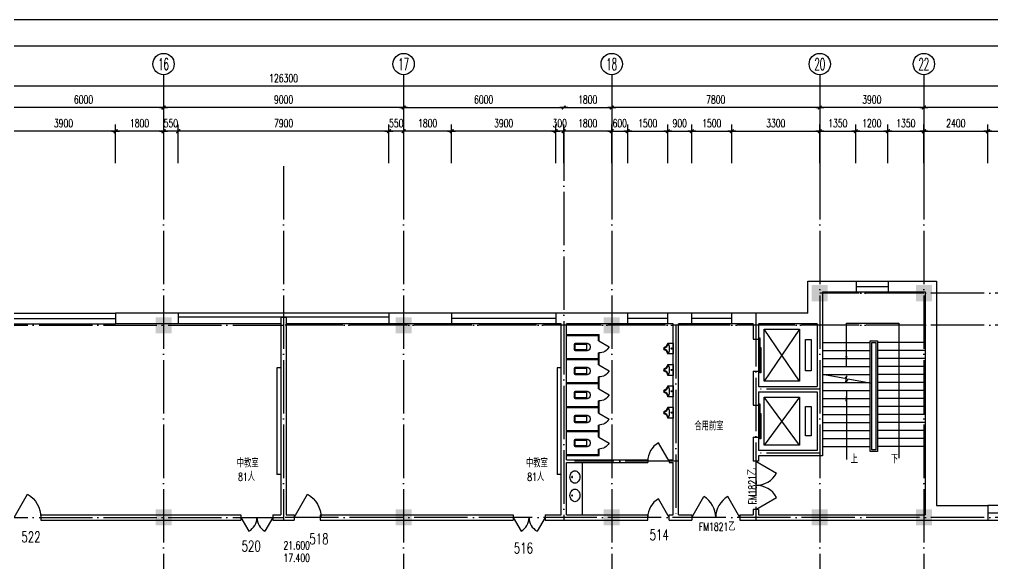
# Model space of a CAD drawing. Extents: x 165127 to 1058185, y 60808 to 144908.
# Drawn here: x 963635 to 1000111, y 124523 to 144908 of the extents above; entities that cross this region are included whole.
import ezdxf
from ezdxf.enums import TextEntityAlignment as Align

# ---------------------------------------------------------------- set-up
doc = ezdxf.new("R2010")
doc.units = 0
doc.header["$LTSCALE"] = 1000
doc.linetypes.add('DOTE', pattern=[2.42, 2, -0.2, 0.02, -0.2])
doc.layers.get('0').update_dxf_attribs({"linetype": 'CONTINUOUS'})
doc.layers.get('DEFPOINTS').update_dxf_attribs({"linetype": 'CONTINUOUS'})
for name, color, linetype in [('AXIS', 3, 'CONTINUOUS'), ('AXIS_TEXT', 7, 'CONTINUOUS'), ('COLUMN', 7, 'CONTINUOUS'), ('DOTE', 1, 'DOTE'), ('LVTRY', 6, 'CONTINUOUS'), ('LVTRY_WINDOW', 7, 'CONTINUOUS'), ('PUB_DIM', 3, 'CONTINUOUS'), ('PUB_TEXT', 7, 'CONTINUOUS'), ('STAIR', 3, 'CONTINUOUS'), ('WALL', 255, 'CONTINUOUS'), ('WINDOW', 2, 'CONTINUOUS'), ('WINDOW_TEXT', 7, 'CONTINUOUS'), ('面积注记', 7, 'CONTINUOUS')]:
    doc.layers.add(name, color=color, linetype=linetype)
doc.styles.add('_HZTXT', font='romans.shx', dxfattribs={"width": 0.7, "bigfont": 'z.shx'})
doc.styles.add('COMPLEX', font='COMPLEX')
doc.styles.add('DIM_FONT', font='SIMPLEX.shx', dxfattribs={"width": 0.7})
doc.styles.add('SIMPLEX', font='SIMPLEX.SHX')
doc.dimstyles.new('AXIS', dxfattribs={"dimtxt": 300, "dimasz": 1, "dimexe": 250, "dimexo": 300, "dimgap": 150, "dimtad": 1, "dimdec": 0, "dimdsep": 46, "dimtxsty": 'DIM_FONT', "dimblk": '_DIMX', "dimcen": 2.5, "dimse1": 1, "dimse2": 1, "dimclrt": 7, "dimadec": 0, "dimazin": 0, "dimtfac": 1, "dimtdec": 0, "dimtix": 1, "dimtmove": 2, "dimatfit": 3, "dimldrblk": '_DIMX', "dimfxl": 1, "dimarcsym": 0})
doc.dimstyles.new('DIMA', dxfattribs={"dimtxt": 300, "dimasz": 1, "dimexe": 250, "dimexo": 300, "dimgap": 150, "dimtad": 1, "dimdec": 0, "dimdsep": 46, "dimtxsty": 'DIM_FONT', "dimblk": '_DIMX', "dimcen": 2.5, "dimse1": 1, "dimclrt": 7, "dimadec": 0, "dimazin": 0, "dimtfac": 1, "dimtdec": 0, "dimtix": 1, "dimtmove": 2, "dimatfit": 3, "dimldrblk": '_DIMX', "dimfxl": 1, "dimarcsym": 0})
doc.dimstyles.new('DIMB', dxfattribs={"dimtxt": 300, "dimasz": 1, "dimexe": 250, "dimexo": 300, "dimgap": 150, "dimtad": 1, "dimdec": 0, "dimdsep": 46, "dimtxsty": 'DIM_FONT', "dimblk": '_DIMX', "dimcen": 2.5, "dimse2": 1, "dimclrt": 7, "dimadec": 0, "dimazin": 0, "dimtfac": 1, "dimtdec": 0, "dimtix": 1, "dimtmove": 2, "dimatfit": 3, "dimldrblk": '_DIMX', "dimfxl": 1, "dimarcsym": 0})
doc.dimstyles.new('DIMN', dxfattribs={"dimtxt": 300, "dimasz": 1, "dimexe": 250, "dimexo": 300, "dimgap": 150, "dimtad": 1, "dimdec": 0, "dimdsep": 46, "dimtxsty": 'DIM_FONT', "dimblk": '_DIMX', "dimcen": 2.5, "dimclrt": 7, "dimadec": 0, "dimazin": 0, "dimtfac": 1, "dimtdec": 0, "dimtix": 1, "dimtmove": 2, "dimatfit": 3, "dimldrblk": '_DIMX', "dimfxl": 1, "dimarcsym": 0})

# ---------------------------------------------------------------- blocks, each defined once
blk = doc.blocks.new('_DBLK')
blk.add_line((-0.5, 0), (0, -0.866))
blk.add_arc((-0.5, 0), 1, 300, 0)
at = {"layer": 'WINDOW_TEXT', "style": 'SIMPLEX', "flags": 9}
blk.add_attdef('A', text='', height=1, dxfattribs=at).set_placement((0, 1.5), align=Align.MIDDLE)
blk = doc.blocks.new('_FZH')
blk.add_solid([(-0.5, -0.5), (0.5, -0.5), (-0.5, 0.5), (0.5, 0.5)])
blk = doc.blocks.new('_LV8')
for p, q in [((-205, 0), (205, 0)), ((-205, -191), (-205, 0)), ((205, 0), (205, -191))]:
    blk.add_line(p, q)
blk.add_circle((0, -60), 20)
for centre, radius, start, end in [((-243, -391), 203, 19.2639, 79.2894), ((-152, -175), 10, 114.1084, 248.1394), ((5, -526), 395, 66.6675, 114.1084), ((-243, -401), 233, 19.2639, 68.1394), ((0, -306), 54, 199.2639, 269.7777), ((0, -316), 24, 199.2639, 269.4998), ((0, -306), 54, 270.2223, 340.7361), ((0, -316), 24, 270.5002, 340.7361), ((243, -401), 233, 110.4941, 160.7361), ((243, -391), 203, 100.7106, 160.7361), ((158, -173), 10, 290.4941, 66.6675)]:
    blk.add_arc(centre, radius, start, end)
blk = doc.blocks.new('_LV6')
for p, q in [((-140, -340), (-140, -780)), ((-110, -340), (-110, -770)), ((100, -300), (-100, -300)), ((100, -330), (-100, -330)), ((110, -770), (110, -340)), ((140, -780), (140, -340)), ((140, -770), (-140, -770)), ((-30, -890), (30, -890))]:
    blk.add_line(p, q)
for centre, radius, start, end in [((-100, -340), 40, 90, 180), ((-100, -340), 10, 90, 180), ((100, -340), 40, 0, 90), ((100, -340), 10, 0, 90), ((-30, -780), 110, 180, 270), ((30, -780), 110, 270, 0)]:
    blk.add_arc(centre, radius, start, end)
blk = doc.blocks.new('_LV4')
blk.add_lwpolyline([(0, -520, 0.078966), (92, -505, 0.088152), (166, -466, 0.105269), (218, -403, 0.121685), (235, -335, 0.121685), (218, -267, 0.105269), (166, -204, 0.088152), (92, -165, 0.078966), (0, -150, 0.078966), (-92, -165, 0.088152), (-166, -204, 0.105269), (-218, -267, 0.121685), (-235, -335, 0.121685), (-218, -403, 0.105269), (-166, -466, 0.088152), (-92, -505, 0.078966)], format="xyb", close=True)
blk.add_circle((0, -230), 20)
blk = doc.blocks.new('_DBLK1')
for p, q in [((-0.5, 0), (-0.25, -0.433)), ((0.5, 0), (0.25, -0.433))]:
    blk.add_line(p, q)
for centre, start, end in [((-0.5, 0), 300, 0), ((0.5, 0), 180, 240)]:
    blk.add_arc(centre, 0.5, start, end)
at = {"layer": 'WINDOW_TEXT', "style": 'SIMPLEX', "flags": 9}
blk.add_attdef('A', text='', height=1, dxfattribs=at).set_placement((0, 1.5), align=Align.MIDDLE)
blk = doc.blocks.new('_LIFTD')
for points in [[(-0.548, -0.602), (-0.548, -0.774), (0.241, -0.774), (0.241, -0.602), (-0.548, -0.602)], [(-0.241, -0.784), (-0.241, -0.955), (0.548, -0.955), (0.548, -0.784), (-0.241, -0.784)]]:
    blk.add_lwpolyline(points)
blk = doc.blocks.new('A$C34131D43')
at = {"color": 243}
blk.add_line((0, 84100), (160900, 84100), dxfattribs=at)
at = {"color": 244}
blk.add_line((159900, 83100), (2500, 83100), dxfattribs=at)
blk = doc.blocks.new('_AXISO')
blk.add_circle((0, 0), 0.5)
at = {"layer": 'AXIS_TEXT', "style": 'COMPLEX', "width": 1.041667}
blk.add_attdef('A', text='', height=0.56, dxfattribs=at).set_placement((-0.25, -0.28), (0.25, -0.28), align=Align.FIT)
blk = doc.blocks.new('_DIMX')
blk.add_line((-150, 0), (150, 0))
at = {"const_width": 50}
blk.add_lwpolyline([(-70, -70), (70, 70)], dxfattribs=at)
blk = doc.blocks.new('*D1237')
at = {"color": 0, "linetype": 'ByBlock'}
blk.add_line((824394, 141608), (816596, 141608), dxfattribs=at)
at = {"layer": 'DEFPOINTS', "color": 0, "linetype": 'ByBlock'}
for p in [(816595, 141608), (816595, 139408), (824395, 139408)]:
    blk.add_point(p, dxfattribs=at)
at = {"color": 0, "linetype": 'ByBlock', "rotation": 180}
blk.add_blockref('_DIMX', (816595, 141608), dxfattribs=at)
at = {"color": 0, "linetype": 'ByBlock'}
blk.add_blockref('_DIMX', (824395, 141608), dxfattribs=at)
at = {"color": 7, "linetype": 'ByBlock', "insert": (820495, 141908), "char_height": 300, "attachment_point": 5, "style": 'DIM_FONT'}
blk.add_mtext('7800', dxfattribs=at)
blk = doc.blocks.new('*D1238')
at = {"color": 0, "linetype": 'ByBlock'}
blk.add_line((816594, 141608), (812696, 141608), dxfattribs=at)
at = {"layer": 'DEFPOINTS', "color": 0, "linetype": 'ByBlock'}
for p in [(812695, 141608), (812695, 139408), (816595, 139408)]:
    blk.add_point(p, dxfattribs=at)
at = {"color": 0, "linetype": 'ByBlock', "rotation": 180}
blk.add_blockref('_DIMX', (812695, 141608), dxfattribs=at)
at = {"color": 0, "linetype": 'ByBlock'}
blk.add_blockref('_DIMX', (816595, 141608), dxfattribs=at)
at = {"color": 7, "linetype": 'ByBlock', "insert": (814645, 141908), "char_height": 300, "attachment_point": 5, "style": 'DIM_FONT'}
blk.add_mtext('3900', dxfattribs=at)
blk = doc.blocks.new('*D1239')
at = {"color": 0, "linetype": 'ByBlock'}
blk.add_line((812694, 141608), (804896, 141608), dxfattribs=at)
at = {"layer": 'DEFPOINTS', "color": 0, "linetype": 'ByBlock'}
for p in [(804895, 141608), (804895, 139408), (812695, 139408)]:
    blk.add_point(p, dxfattribs=at)
at = {"color": 0, "linetype": 'ByBlock', "rotation": 180}
blk.add_blockref('_DIMX', (804895, 141608), dxfattribs=at)
at = {"color": 0, "linetype": 'ByBlock'}
blk.add_blockref('_DIMX', (812695, 141608), dxfattribs=at)
at = {"color": 7, "linetype": 'ByBlock', "insert": (808795, 141908), "char_height": 300, "attachment_point": 5, "style": 'DIM_FONT'}
blk.add_mtext('7800', dxfattribs=at)
blk = doc.blocks.new('*D1240')
at = {"color": 0, "linetype": 'ByBlock'}
blk.add_line((797094, 141608), (788096, 141608), dxfattribs=at)
at = {"layer": 'DEFPOINTS', "color": 0, "linetype": 'ByBlock'}
for p in [(788095, 141608), (788095, 139408), (797095, 139408)]:
    blk.add_point(p, dxfattribs=at)
at = {"color": 0, "linetype": 'ByBlock', "rotation": 180}
blk.add_blockref('_DIMX', (788095, 141608), dxfattribs=at)
at = {"color": 0, "linetype": 'ByBlock'}
blk.add_blockref('_DIMX', (797095, 141608), dxfattribs=at)
at = {"color": 7, "linetype": 'ByBlock', "insert": (792595, 141908), "char_height": 300, "attachment_point": 5, "style": 'DIM_FONT'}
blk.add_mtext('9000', dxfattribs=at)
blk = doc.blocks.new('*D1241')
at = {"color": 0, "linetype": 'ByBlock'}
blk.add_line((788094, 141608), (782096, 141608), dxfattribs=at)
at = {"layer": 'DEFPOINTS', "color": 0, "linetype": 'ByBlock'}
for p in [(782095, 141608), (782095, 139408), (788095, 139408)]:
    blk.add_point(p, dxfattribs=at)
at = {"color": 0, "linetype": 'ByBlock', "rotation": 180}
blk.add_blockref('_DIMX', (782095, 141608), dxfattribs=at)
at = {"color": 0, "linetype": 'ByBlock'}
blk.add_blockref('_DIMX', (788095, 141608), dxfattribs=at)
at = {"color": 7, "linetype": 'ByBlock', "insert": (785095, 141908), "char_height": 300, "attachment_point": 5, "style": 'DIM_FONT'}
blk.add_mtext('6000', dxfattribs=at)
blk = doc.blocks.new('*D1250')
at = {"color": 0, "linetype": 'ByBlock'}
for p, q in [((729445, 139708), (729445, 142658)), ((855745, 139708), (855745, 142658)), ((855744, 142408), (729446, 142408))]:
    blk.add_line(p, q, dxfattribs=at)
at = {"layer": 'DEFPOINTS', "color": 0, "linetype": 'ByBlock'}
for p in [(729445, 142408), (729445, 139408), (855745, 139408)]:
    blk.add_point(p, dxfattribs=at)
at = {"color": 0, "linetype": 'ByBlock', "rotation": 180}
blk.add_blockref('_DIMX', (729445, 142408), dxfattribs=at)
at = {"color": 0, "linetype": 'ByBlock'}
blk.add_blockref('_DIMX', (855745, 142408), dxfattribs=at)
at = {"color": 7, "linetype": 'ByBlock', "insert": (792595, 142708), "char_height": 300, "attachment_point": 5, "style": 'DIM_FONT'}
blk.add_mtext('126300', dxfattribs=at)
blk = doc.blocks.new('*D1330')
at = {"color": 0, "linetype": 'ByBlock'}
blk.add_line((797096, 141608), (803094, 141608), dxfattribs=at)
at = {"layer": 'DEFPOINTS', "color": 0, "linetype": 'ByBlock'}
for p in [(803095, 141608), (797095, 139408), (803095, 139408)]:
    blk.add_point(p, dxfattribs=at)
at = {"color": 0, "linetype": 'ByBlock', "rotation": 180}
blk.add_blockref('_DIMX', (797095, 141608), dxfattribs=at)
at = {"color": 0, "linetype": 'ByBlock'}
blk.add_blockref('_DIMX', (803095, 141608), dxfattribs=at)
at = {"color": 7, "linetype": 'ByBlock', "insert": (800095, 141908), "char_height": 300, "attachment_point": 5, "style": 'DIM_FONT'}
blk.add_mtext('6000', dxfattribs=at)
blk = doc.blocks.new('*D1331')
at = {"color": 0, "linetype": 'ByBlock'}
blk.add_line((803096, 141608), (804894, 141608), dxfattribs=at)
at = {"layer": 'DEFPOINTS', "color": 0, "linetype": 'ByBlock'}
for p in [(804895, 141608), (803095, 139408), (804895, 139408)]:
    blk.add_point(p, dxfattribs=at)
at = {"color": 0, "linetype": 'ByBlock', "rotation": 180}
blk.add_blockref('_DIMX', (803095, 141608), dxfattribs=at)
at = {"color": 0, "linetype": 'ByBlock'}
blk.add_blockref('_DIMX', (804895, 141608), dxfattribs=at)
at = {"color": 7, "linetype": 'ByBlock', "insert": (803995, 141908), "char_height": 300, "attachment_point": 5, "style": 'DIM_FONT'}
blk.add_mtext('1800', dxfattribs=at)
blk = doc.blocks.new('*D1332')
at = {"color": 0, "linetype": 'ByBlock'}
for p, q in [((804895, 139530), (804895, 140971)), ((804894, 140721), (803096, 140721))]:
    blk.add_line(p, q, dxfattribs=at)
at = {"layer": 'DEFPOINTS', "color": 0, "linetype": 'ByBlock'}
for p in [(803095, 140721), (803095, 139230), (804895, 139230)]:
    blk.add_point(p, dxfattribs=at)
at = {"color": 0, "linetype": 'ByBlock', "rotation": 180}
blk.add_blockref('_DIMX', (803095, 140721), dxfattribs=at)
at = {"color": 0, "linetype": 'ByBlock'}
blk.add_blockref('_DIMX', (804895, 140721), dxfattribs=at)
at = {"color": 7, "linetype": 'ByBlock', "insert": (803995, 141021), "char_height": 300, "attachment_point": 5, "style": 'DIM_FONT'}
blk.add_mtext('1800', dxfattribs=at)
blk = doc.blocks.new('*D1333')
at = {"color": 0, "linetype": 'ByBlock'}
for p, q in [((805495, 139530), (805495, 140971)), ((806995, 139530), (806995, 140971)), ((805496, 140721), (806994, 140721))]:
    blk.add_line(p, q, dxfattribs=at)
at = {"layer": 'DEFPOINTS', "color": 0, "linetype": 'ByBlock'}
for p in [(806995, 140721), (805495, 139230), (806995, 139230)]:
    blk.add_point(p, dxfattribs=at)
at = {"color": 0, "linetype": 'ByBlock', "rotation": 180}
blk.add_blockref('_DIMX', (805495, 140721), dxfattribs=at)
at = {"color": 0, "linetype": 'ByBlock'}
blk.add_blockref('_DIMX', (806995, 140721), dxfattribs=at)
at = {"color": 7, "linetype": 'ByBlock', "insert": (806245, 141021), "char_height": 300, "attachment_point": 5, "style": 'DIM_FONT'}
blk.add_mtext('1500', dxfattribs=at)
blk = doc.blocks.new('*D1334')
at = {"color": 0, "linetype": 'ByBlock'}
for p, q in [((806995, 139530), (806995, 140971)), ((807895, 139530), (807895, 140971)), ((806996, 140721), (807894, 140721))]:
    blk.add_line(p, q, dxfattribs=at)
at = {"layer": 'DEFPOINTS', "color": 0, "linetype": 'ByBlock'}
for p in [(807895, 140721), (806995, 139230), (807895, 139230)]:
    blk.add_point(p, dxfattribs=at)
at = {"color": 0, "linetype": 'ByBlock', "rotation": 180}
blk.add_blockref('_DIMX', (806995, 140721), dxfattribs=at)
at = {"color": 0, "linetype": 'ByBlock'}
blk.add_blockref('_DIMX', (807895, 140721), dxfattribs=at)
at = {"color": 7, "linetype": 'ByBlock', "insert": (807445, 141021), "char_height": 300, "attachment_point": 5, "style": 'DIM_FONT'}
blk.add_mtext('900', dxfattribs=at)
blk = doc.blocks.new('*D1335')
at = {"color": 0, "linetype": 'ByBlock'}
for p, q in [((807895, 139530), (807895, 140971)), ((809395, 139530), (809395, 140971)), ((807896, 140721), (809394, 140721))]:
    blk.add_line(p, q, dxfattribs=at)
at = {"layer": 'DEFPOINTS', "color": 0, "linetype": 'ByBlock'}
for p in [(809395, 140721), (807895, 139230), (809395, 139230)]:
    blk.add_point(p, dxfattribs=at)
at = {"color": 0, "linetype": 'ByBlock', "rotation": 180}
blk.add_blockref('_DIMX', (807895, 140721), dxfattribs=at)
at = {"color": 0, "linetype": 'ByBlock'}
blk.add_blockref('_DIMX', (809395, 140721), dxfattribs=at)
at = {"color": 7, "linetype": 'ByBlock', "insert": (808645, 141021), "char_height": 300, "attachment_point": 5, "style": 'DIM_FONT'}
blk.add_mtext('1500', dxfattribs=at)
blk = doc.blocks.new('*D1336')
at = {"color": 0, "linetype": 'ByBlock'}
for p, q in [((809395, 139530), (809395, 140971)), ((812695, 139530), (812695, 140971)), ((809396, 140721), (812694, 140721))]:
    blk.add_line(p, q, dxfattribs=at)
at = {"layer": 'DEFPOINTS', "color": 0, "linetype": 'ByBlock'}
for p in [(812695, 140721), (809395, 139230), (812695, 139230)]:
    blk.add_point(p, dxfattribs=at)
at = {"color": 0, "linetype": 'ByBlock', "rotation": 180}
blk.add_blockref('_DIMX', (809395, 140721), dxfattribs=at)
at = {"color": 0, "linetype": 'ByBlock'}
blk.add_blockref('_DIMX', (812695, 140721), dxfattribs=at)
at = {"color": 7, "linetype": 'ByBlock', "insert": (811045, 141021), "char_height": 300, "attachment_point": 5, "style": 'DIM_FONT'}
blk.add_mtext('3300', dxfattribs=at)
blk = doc.blocks.new('*D1337')
at = {"color": 0, "linetype": 'ByBlock'}
for p, q in [((812695, 139530), (812695, 140971)), ((814045, 139530), (814045, 140971)), ((812696, 140721), (814044, 140721))]:
    blk.add_line(p, q, dxfattribs=at)
at = {"layer": 'DEFPOINTS', "color": 0, "linetype": 'ByBlock'}
for p in [(814045, 140721), (812695, 139230), (814045, 139230)]:
    blk.add_point(p, dxfattribs=at)
at = {"color": 0, "linetype": 'ByBlock', "rotation": 180}
blk.add_blockref('_DIMX', (812695, 140721), dxfattribs=at)
at = {"color": 0, "linetype": 'ByBlock'}
blk.add_blockref('_DIMX', (814045, 140721), dxfattribs=at)
at = {"color": 7, "linetype": 'ByBlock', "insert": (813370, 141021), "char_height": 300, "attachment_point": 5, "style": 'DIM_FONT'}
blk.add_mtext('1350', dxfattribs=at)
blk = doc.blocks.new('*D1338')
at = {"color": 0, "linetype": 'ByBlock'}
for p, q in [((814045, 139530), (814045, 140971)), ((815245, 139530), (815245, 140971)), ((814046, 140721), (815244, 140721))]:
    blk.add_line(p, q, dxfattribs=at)
at = {"layer": 'DEFPOINTS', "color": 0, "linetype": 'ByBlock'}
for p in [(815245, 140721), (814045, 139230), (815245, 139230)]:
    blk.add_point(p, dxfattribs=at)
at = {"color": 0, "linetype": 'ByBlock', "rotation": 180}
blk.add_blockref('_DIMX', (814045, 140721), dxfattribs=at)
at = {"color": 0, "linetype": 'ByBlock'}
blk.add_blockref('_DIMX', (815245, 140721), dxfattribs=at)
at = {"color": 7, "linetype": 'ByBlock', "insert": (814645, 141021), "char_height": 300, "attachment_point": 5, "style": 'DIM_FONT'}
blk.add_mtext('1200', dxfattribs=at)
blk = doc.blocks.new('*D1339')
at = {"color": 0, "linetype": 'ByBlock'}
for p, q in [((815245, 139530), (815245, 140971)), ((816595, 139530), (816595, 140971)), ((815246, 140721), (816594, 140721))]:
    blk.add_line(p, q, dxfattribs=at)
at = {"layer": 'DEFPOINTS', "color": 0, "linetype": 'ByBlock'}
for p in [(816595, 140721), (815245, 139230), (816595, 139230)]:
    blk.add_point(p, dxfattribs=at)
at = {"color": 0, "linetype": 'ByBlock', "rotation": 180}
blk.add_blockref('_DIMX', (815245, 140721), dxfattribs=at)
at = {"color": 0, "linetype": 'ByBlock'}
blk.add_blockref('_DIMX', (816595, 140721), dxfattribs=at)
at = {"color": 7, "linetype": 'ByBlock', "insert": (815920, 141021), "char_height": 300, "attachment_point": 5, "style": 'DIM_FONT'}
blk.add_mtext('1350', dxfattribs=at)
blk = doc.blocks.new('*D1340')
at = {"color": 0, "linetype": 'ByBlock'}
for p, q in [((816595, 139530), (816595, 140971)), ((818995, 139530), (818995, 140971)), ((816596, 140721), (818994, 140721))]:
    blk.add_line(p, q, dxfattribs=at)
at = {"layer": 'DEFPOINTS', "color": 0, "linetype": 'ByBlock'}
for p in [(818995, 140721), (816595, 139230), (818995, 139230)]:
    blk.add_point(p, dxfattribs=at)
at = {"color": 0, "linetype": 'ByBlock', "rotation": 180}
blk.add_blockref('_DIMX', (816595, 140721), dxfattribs=at)
at = {"color": 0, "linetype": 'ByBlock'}
blk.add_blockref('_DIMX', (818995, 140721), dxfattribs=at)
at = {"color": 7, "linetype": 'ByBlock', "insert": (817795, 141021), "char_height": 300, "attachment_point": 5, "style": 'DIM_FONT'}
blk.add_mtext('2400', dxfattribs=at)
blk = doc.blocks.new('*D1341')
at = {"color": 0, "linetype": 'ByBlock'}
for p, q in [((818995, 139530), (818995, 140971)), ((823195, 139530), (823195, 140971)), ((818996, 140721), (823194, 140721))]:
    blk.add_line(p, q, dxfattribs=at)
at = {"layer": 'DEFPOINTS', "color": 0, "linetype": 'ByBlock'}
for p in [(823195, 140721), (818995, 139230), (823195, 139230)]:
    blk.add_point(p, dxfattribs=at)
at = {"color": 0, "linetype": 'ByBlock', "rotation": 180}
blk.add_blockref('_DIMX', (818995, 140721), dxfattribs=at)
at = {"color": 0, "linetype": 'ByBlock'}
blk.add_blockref('_DIMX', (823195, 140721), dxfattribs=at)
at = {"color": 7, "linetype": 'ByBlock', "insert": (821095, 141021), "char_height": 300, "attachment_point": 5, "style": 'DIM_FONT'}
blk.add_mtext('4200', dxfattribs=at)
blk = doc.blocks.new('*D1361')
at = {"color": 0, "linetype": 'ByBlock'}
for p, q in [((804894, 140721), (804893, 140721)), ((804895, 140721), (805495, 140721)), ((805496, 140721), (805497, 140721))]:
    blk.add_line(p, q, dxfattribs=at)
at = {"layer": 'DEFPOINTS', "color": 0, "linetype": 'ByBlock'}
for p in [(805495, 140721), (804895, 139230), (805495, 139230)]:
    blk.add_point(p, dxfattribs=at)
at = {"color": 0, "linetype": 'ByBlock'}
blk.add_blockref('_DIMX', (804895, 140721), dxfattribs=at)
at = {"color": 0, "linetype": 'ByBlock', "rotation": 180}
blk.add_blockref('_DIMX', (805495, 140721), dxfattribs=at)
at = {"color": 7, "linetype": 'ByBlock', "insert": (805195, 141021), "char_height": 300, "attachment_point": 5, "style": 'DIM_FONT'}
blk.add_mtext('600', dxfattribs=at)
blk = doc.blocks.new('*D1363')
at = {"color": 0, "linetype": 'ByBlock'}
for p, q in [((802795, 139530), (802795, 140971)), ((803095, 139530), (803095, 140971)), ((802794, 140721), (802793, 140721)), ((803095, 140721), (802795, 140721)), ((803096, 140721), (803097, 140721))]:
    blk.add_line(p, q, dxfattribs=at)
at = {"layer": 'DEFPOINTS', "color": 0, "linetype": 'ByBlock'}
for p in [(802795, 140721), (802795, 139230), (803095, 139230)]:
    blk.add_point(p, dxfattribs=at)
at = {"color": 0, "linetype": 'ByBlock'}
blk.add_blockref('_DIMX', (802795, 140721), dxfattribs=at)
at = {"color": 0, "linetype": 'ByBlock', "rotation": 180}
blk.add_blockref('_DIMX', (803095, 140721), dxfattribs=at)
at = {"color": 7, "linetype": 'ByBlock', "insert": (802945, 141021), "char_height": 300, "attachment_point": 5, "style": 'DIM_FONT'}
blk.add_mtext('300', dxfattribs=at)
blk = doc.blocks.new('_WBLK')
for p, q in [((-0.5, 0.5), (0.5, 0.5)), ((-0.5, 0), (0.5, 0)), ((-0.5, -0.5), (0.5, -0.5))]:
    blk.add_line(p, q)
at = {"layer": 'WINDOW_TEXT', "style": 'SIMPLEX', "flags": 9}
blk.add_attdef('A', text='', height=1, dxfattribs=at).set_placement((0, 1.5), align=Align.MIDDLE)
blk = doc.blocks.new('_ARROW')
blk.add_solid([(0, 0), (-1, 0.1), (-1, -0.1)])
blk = doc.blocks.new('*D1226')
at = {"color": 0, "linetype": 'ByBlock'}
for p, q in [((782395, 139530), (782395, 140971)), ((786295, 139530), (786295, 140971)), ((786294, 140721), (782396, 140721))]:
    blk.add_line(p, q, dxfattribs=at)
at = {"layer": 'DEFPOINTS', "color": 0, "linetype": 'ByBlock'}
for p in [(782395, 140721), (782395, 139230), (786295, 139230)]:
    blk.add_point(p, dxfattribs=at)
at = {"color": 0, "linetype": 'ByBlock', "rotation": 180}
blk.add_blockref('_DIMX', (782395, 140721), dxfattribs=at)
at = {"color": 0, "linetype": 'ByBlock'}
blk.add_blockref('_DIMX', (786295, 140721), dxfattribs=at)
at = {"color": 7, "linetype": 'ByBlock', "insert": (784345, 141021), "char_height": 300, "attachment_point": 5, "style": 'DIM_FONT'}
blk.add_mtext('3900', dxfattribs=at)
blk = doc.blocks.new('*D1227')
at = {"color": 0, "linetype": 'ByBlock'}
for p, q in [((786295, 139530), (786295, 140971)), ((788094, 140721), (786296, 140721))]:
    blk.add_line(p, q, dxfattribs=at)
at = {"layer": 'DEFPOINTS', "color": 0, "linetype": 'ByBlock'}
for p in [(786295, 140721), (786295, 139230), (788095, 139230)]:
    blk.add_point(p, dxfattribs=at)
at = {"color": 0, "linetype": 'ByBlock', "rotation": 180}
blk.add_blockref('_DIMX', (786295, 140721), dxfattribs=at)
at = {"color": 0, "linetype": 'ByBlock'}
blk.add_blockref('_DIMX', (788095, 140721), dxfattribs=at)
at = {"color": 7, "linetype": 'ByBlock', "insert": (787195, 141021), "char_height": 300, "attachment_point": 5, "style": 'DIM_FONT'}
blk.add_mtext('1800', dxfattribs=at)
blk = doc.blocks.new('*D1228')
at = {"color": 0, "linetype": 'ByBlock'}
for p, q in [((788645, 139530), (788645, 140971)), ((788094, 140721), (788093, 140721)), ((788645, 140721), (788095, 140721)), ((788646, 140721), (788647, 140721))]:
    blk.add_line(p, q, dxfattribs=at)
at = {"layer": 'DEFPOINTS', "color": 0, "linetype": 'ByBlock'}
for p in [(788095, 140721), (788095, 139230), (788645, 139230)]:
    blk.add_point(p, dxfattribs=at)
at = {"color": 0, "linetype": 'ByBlock'}
blk.add_blockref('_DIMX', (788095, 140721), dxfattribs=at)
at = {"color": 0, "linetype": 'ByBlock', "rotation": 180}
blk.add_blockref('_DIMX', (788645, 140721), dxfattribs=at)
at = {"color": 7, "linetype": 'ByBlock', "insert": (788370, 141021), "char_height": 300, "attachment_point": 5, "style": 'DIM_FONT'}
blk.add_mtext('550', dxfattribs=at)
blk = doc.blocks.new('*D1229')
at = {"color": 0, "linetype": 'ByBlock'}
for p, q in [((788645, 139530), (788645, 140971)), ((796545, 139530), (796545, 140971)), ((796544, 140721), (788646, 140721))]:
    blk.add_line(p, q, dxfattribs=at)
at = {"layer": 'DEFPOINTS', "color": 0, "linetype": 'ByBlock'}
for p in [(788645, 140721), (788645, 139230), (796545, 139230)]:
    blk.add_point(p, dxfattribs=at)
at = {"color": 0, "linetype": 'ByBlock', "rotation": 180.0000000000002}
blk.add_blockref('_DIMX', (788645, 140721), dxfattribs=at)
at = {"color": 0, "linetype": 'ByBlock'}
blk.add_blockref('_DIMX', (796545, 140721), dxfattribs=at)
at = {"color": 7, "linetype": 'ByBlock', "insert": (792595, 141021), "char_height": 300, "attachment_point": 5, "style": 'DIM_FONT'}
blk.add_mtext('7900', dxfattribs=at)
blk = doc.blocks.new('*D1230')
at = {"color": 0, "linetype": 'ByBlock'}
for p, q in [((796545, 139530), (796545, 140971)), ((796544, 140721), (796543, 140721)), ((797095, 140721), (796545, 140721)), ((797096, 140721), (797097, 140721))]:
    blk.add_line(p, q, dxfattribs=at)
at = {"layer": 'DEFPOINTS', "color": 0, "linetype": 'ByBlock'}
for p in [(796545, 140721), (796545, 139230), (797095, 139230)]:
    blk.add_point(p, dxfattribs=at)
at = {"color": 0, "linetype": 'ByBlock'}
blk.add_blockref('_DIMX', (796545, 140721), dxfattribs=at)
at = {"color": 0, "linetype": 'ByBlock', "rotation": 180}
blk.add_blockref('_DIMX', (797095, 140721), dxfattribs=at)
at = {"color": 7, "linetype": 'ByBlock', "insert": (796820, 141021), "char_height": 300, "attachment_point": 5, "style": 'DIM_FONT'}
blk.add_mtext('550', dxfattribs=at)
blk = doc.blocks.new('*D1231')
at = {"color": 0, "linetype": 'ByBlock'}
for p, q in [((798895, 139530), (798895, 140971)), ((798894, 140721), (797096, 140721))]:
    blk.add_line(p, q, dxfattribs=at)
at = {"layer": 'DEFPOINTS', "color": 0, "linetype": 'ByBlock'}
for p in [(797095, 140721), (797095, 139230), (798895, 139230)]:
    blk.add_point(p, dxfattribs=at)
at = {"color": 0, "linetype": 'ByBlock', "rotation": 180}
blk.add_blockref('_DIMX', (797095, 140721), dxfattribs=at)
at = {"color": 0, "linetype": 'ByBlock'}
blk.add_blockref('_DIMX', (798895, 140721), dxfattribs=at)
at = {"color": 7, "linetype": 'ByBlock', "insert": (797995, 141021), "char_height": 300, "attachment_point": 5, "style": 'DIM_FONT'}
blk.add_mtext('1800', dxfattribs=at)
blk = doc.blocks.new('*D1232')
at = {"color": 0, "linetype": 'ByBlock'}
for p, q in [((798895, 139530), (798895, 140971)), ((802795, 139530), (802795, 140971)), ((802794, 140721), (798896, 140721))]:
    blk.add_line(p, q, dxfattribs=at)
at = {"layer": 'DEFPOINTS', "color": 0, "linetype": 'ByBlock'}
for p in [(798895, 140721), (798895, 139230), (802795, 139230)]:
    blk.add_point(p, dxfattribs=at)
at = {"color": 0, "linetype": 'ByBlock', "rotation": 180}
blk.add_blockref('_DIMX', (798895, 140721), dxfattribs=at)
at = {"color": 0, "linetype": 'ByBlock'}
blk.add_blockref('_DIMX', (802795, 140721), dxfattribs=at)
at = {"color": 7, "linetype": 'ByBlock', "insert": (800845, 141021), "char_height": 300, "attachment_point": 5, "style": 'DIM_FONT'}
blk.add_mtext('3900', dxfattribs=at)

msp = doc.modelspace()

# ---------------------------------------------------------------- linework, layer by layer
at = {"layer": 'AXIS'}
for p, q in [((969036.1, 142836.6), (969036.1, 139407.6)), ((978036.1, 142836.6), (978036.1, 139407.6)), ((985836.1, 142836.6), (985836.1, 139407.6)), ((993636.1, 142836.6), (993636.1, 139407.6)), ((997536.1, 142836.6), (997536.1, 139407.6))]:
    msp.add_line(p, q, dxfattribs=at)
at = {"layer": 'DOTE'}
for p, q in [((984036.1, 140865.6), (984036.1, 126153.1)), ((969036.1, 139407.6), (969036.1, 71351.8)), ((973536.1, 139407.6), (973536.1, 126153.1)), ((978036.1, 139407.6), (978036.1, 71351.8)), ((985836.1, 139407.6), (985836.1, 71351.8)), ((993636.1, 139407.6), (993636.1, 71084.4)), ((997536.1, 139407.6), (997536.1, 71084.4)), ((997536.1, 134653.1), (993636.1, 134653.1)), ((1040932.7, 134653.1), (993636.1, 134653.1)), ((991236.1, 133903.1), (991236.1, 126153.1)), ((906289.5, 133453.1), (973536.1, 133453.1)), ((997536.1, 133453.1), (973536.1, 133453.1)), ((1040932.7, 133453.1), (973536.1, 133453.1)), ((988236.1, 133453.1), (988236.1, 126253.1)), ((993636.1, 131053.1), (991236.1, 131053.1)), ((993636.1, 128653.1), (991236.1, 128653.1)), ((988336.1, 128353.1), (984436.1, 128353.1)), ((906289.5, 126253.1), (973536.1, 126253.1)), ((1040932.7, 126253.1), (973536.1, 126253.1))]:
    msp.add_line(p, q, dxfattribs=at)
at = {"layer": 'LVTRY'}
for p, q in [((984136.1, 133103.1), (985366.1, 133103.1)), ((984136.1, 133073.1), (985336.1, 133073.1)), ((985336.1, 132863.1), (985336.1, 133073.1)), ((985336.1, 132863.1), (985366.1, 132863.1)), ((985366.1, 132863.1), (985366.1, 133103.1)), ((985336.1, 132413.1), (985366.1, 132413.1)), ((985336.1, 132203.1), (985336.1, 132413.1)), ((985366.1, 131963.1), (985366.1, 132413.1)), ((984136.1, 132203.1), (985336.1, 132203.1)), ((984136.1, 132173.1), (985336.1, 132173.1)), ((985336.1, 131963.1), (985336.1, 132173.1)), ((985336.1, 131963.1), (985366.1, 131963.1)), ((985336.1, 131303.1), (985336.1, 131513.1)), ((985336.1, 131513.1), (985366.1, 131513.1)), ((985366.1, 131063.1), (985366.1, 131513.1)), ((984136.1, 131303.1), (985336.1, 131303.1)), ((984136.1, 131273.1), (985336.1, 131273.1)), ((985336.1, 131063.1), (985336.1, 131273.1)), ((985336.1, 131063.1), (985366.1, 131063.1)), ((985336.1, 130403.1), (985336.1, 130613.1)), ((985336.1, 130613.1), (985366.1, 130613.1)), ((985366.1, 130403.1), (985366.1, 130613.1)), ((985366.1, 130163.1), (985366.1, 130613.1)), ((984136.1, 130403.1), (985336.1, 130403.1)), ((984136.1, 130373.1), (985336.1, 130373.1)), ((985336.1, 130163.1), (985336.1, 130373.1)), ((985336.1, 130163.1), (985366.1, 130163.1)), ((984136.1, 129503.1), (985336.1, 129503.1)), ((985336.1, 129503.1), (985336.1, 129713.1)), ((985336.1, 129713.1), (985366.1, 129713.1)), ((985366.1, 129503.1), (985366.1, 129713.1)), ((985366.1, 129263.1), (985366.1, 129713.1)), ((984136.1, 129473.1), (985336.1, 129473.1)), ((985336.1, 129263.1), (985336.1, 129473.1)), ((985336.1, 129263.1), (985366.1, 129263.1)), ((985336.1, 128603.1), (985336.1, 128813.1)), ((985336.1, 128813.1), (985366.1, 128813.1)), ((985366.1, 128573.1), (985366.1, 128813.1)), ((984136.1, 128603.1), (985336.1, 128603.1)), ((984136.1, 128573.1), (985366.1, 128573.1)), ((984736.1, 126353.1), (984736.1, 128303.1))]:
    msp.add_line(p, q, dxfattribs=at)
at = {"layer": 'PUB_DIM'}
for points in [[(994633.2, 131903.1), (994633.2, 133528.4), (996598, 133528.4), (996598, 128476.1)], [(994633.2, 131003.1), (994633.2, 128419.4)]]:
    msp.add_lwpolyline(points, dxfattribs=at)
at = {"layer": 'STAIR'}
for p, q in [((991556.1, 133303.1), (992876.1, 133303.1)), ((992876.1, 133303.1), (991556.1, 131353.1)), ((992876.1, 131353.1), (991556.1, 133303.1)), ((991556.1, 131353.1), (991556.1, 133303.1)), ((992876.1, 133303.1), (992876.1, 131353.1)), ((991336.1, 132928.1), (991336.1, 131728.1)), ((993096.1, 131740.6), (993096.1, 132915.6)), ((993096.1, 132915.6), (993316.1, 132915.6)), ((993316.1, 132915.6), (993316.1, 131740.6)), ((993738.2, 132803.1), (995528.2, 132803.1)), ((995528.2, 128724.9), (995528.2, 132863.1)), ((995528.2, 132863.1), (995798.2, 132863.1)), ((995588.2, 128784.9), (995588.2, 132803.1)), ((995588.2, 132803.1), (995738.2, 132803.1)), ((995738.2, 132803.1), (995738.2, 128784.9)), ((995798.2, 132863.1), (995798.2, 128724.9)), ((997588.2, 132803.1), (995798.2, 132803.1)), ((993738.2, 132503.1), (995528.2, 132503.1)), ((997588.2, 132503.1), (995798.2, 132503.1)), ((993738.2, 132203.1), (995528.2, 132203.1)), ((997588.2, 132203.1), (995798.2, 132203.1)), ((993316.1, 131740.6), (993096.1, 131740.6)), ((993738.2, 131903.1), (995528.2, 131903.1)), ((997588.2, 131903.1), (995798.2, 131903.1)), ((992876.1, 131353.1), (991556.1, 131353.1)), ((994573.1, 131450.1), (993736.1, 131600.6)), ((993738.2, 131603.1), (995528.2, 131603.1)), ((994653.4, 131557.6), (994573.1, 131450.1)), ((994610.9, 131321.4), (994653.4, 131557.6)), ((994691.2, 131428.9), (994610.9, 131321.4)), ((995588.2, 131267.6), (994691.2, 131428.9)), ((997588.2, 131603.1), (995798.2, 131603.1)), ((993738.2, 131303.1), (995528.2, 131303.1)), ((993738.2, 131003.1), (995528.2, 131003.1)), ((997588.2, 131303.1), (995798.2, 131303.1)), ((997588.2, 131003.1), (995798.2, 131003.1)), ((992876.1, 130753.1), (991556.1, 128953.1)), ((992876.1, 128953.1), (991556.1, 130753.1)), ((991556.1, 128953.1), (991556.1, 130753.1)), ((991556.1, 130753.1), (992876.1, 130753.1)), ((992876.1, 130753.1), (992876.1, 128953.1)), ((993738.2, 130703.1), (995528.2, 130703.1)), ((997588.2, 130703.1), (995798.2, 130703.1)), ((991336.1, 130453.1), (991336.1, 129253.1)), ((993096.1, 129303.1), (993096.1, 130403.1)), ((993096.1, 130403.1), (993316.1, 130403.1)), ((993316.1, 130403.1), (993316.1, 129303.1)), ((993738.2, 130403.1), (995528.2, 130403.1)), ((997588.2, 130403.1), (995798.2, 130403.1)), ((993738.2, 130103.1), (995528.2, 130103.1)), ((997588.2, 130103.1), (995798.2, 130103.1)), ((993738.2, 129803.1), (995528.2, 129803.1)), ((993738.2, 129503.1), (995528.2, 129503.1)), ((997588.2, 129803.1), (995798.2, 129803.1)), ((997588.2, 129503.1), (995798.2, 129503.1)), ((993316.1, 129303.1), (993096.1, 129303.1)), ((993738.2, 129203.1), (995528.2, 129203.1)), ((997588.2, 129203.1), (995798.2, 129203.1)), ((992876.1, 128953.1), (991556.1, 128953.1)), ((993738.2, 128903.1), (995528.2, 128903.1)), ((995738.2, 128784.9), (995588.2, 128784.9)), ((997588.2, 128903.1), (995798.2, 128903.1)), ((995798.2, 128724.9), (995528.2, 128724.9))]:
    msp.add_line(p, q, dxfattribs=at)
at = {"layer": 'WALL'}
for p, q in [((993186.1, 133903.1), (993186.1, 135103.1)), ((993186.1, 135103.1), (994995.7, 135103.1)), ((994995.7, 135103.1), (994995.7, 134703.1)), ((996195.7, 135103.1), (998005.2, 135103.1)), ((996195.7, 135103.1), (996195.7, 134703.1)), ((998005.2, 135103.1), (998005.2, 126703.1)), ((993736.1, 134703.1), (993736.1, 128553.1)), ((993736.1, 134703.1), (994995.7, 134703.1)), ((996195.7, 134703.1), (997588.2, 134703.1)), ((997588.2, 134703.1), (997588.2, 126353.1)), ((967236.1, 133903.1), (967236.1, 133503.1)), ((969586.1, 133903.1), (967236.1, 133903.1)), ((969586.1, 133903.1), (969586.1, 133503.1)), ((977486.1, 133903.1), (977486.1, 133503.1)), ((979836.1, 133903.1), (977486.1, 133903.1)), ((979836.1, 133903.1), (979836.1, 133503.1)), ((986436.1, 133903.1), (983736.1, 133903.1)), ((983736.1, 133903.1), (983736.1, 133503.1)), ((986436.1, 133503.1), (986436.1, 133903.1)), ((987936.1, 133503.1), (987936.1, 133903.1)), ((988836.1, 133903.1), (987936.1, 133903.1)), ((988836.1, 133503.1), (988836.1, 133903.1)), ((993186.1, 133903.1), (990336.1, 133903.1)), ((990336.1, 133503.1), (990336.1, 133903.1)), ((969586.1, 133503.1), (967236.1, 133503.1)), ((973436.1, 133753.1), (973436.1, 126353.1)), ((973436.1, 133753.1), (973636.1, 133753.1)), ((973636.1, 133753.1), (973636.1, 126353.1)), ((979836.1, 133503.1), (977486.1, 133503.1)), ((983936.1, 133503.1), (983736.1, 133503.1)), ((983936.1, 126353.1), (983936.1, 133503.1)), ((984136.1, 128403.1), (984136.1, 133503.1)), ((986436.1, 133503.1), (984136.1, 133503.1)), ((988136.1, 133503.1), (987936.1, 133503.1)), ((988136.1, 128403.1), (988136.1, 133503.1)), ((988336.1, 126353.1), (988336.1, 133503.1)), ((988836.1, 133503.1), (988336.1, 133503.1)), ((991136.1, 133503.1), (990336.1, 133503.1)), ((991136.1, 133503.1), (991136.1, 132928.1)), ((993536.1, 133503.1), (991336.1, 133503.1)), ((991336.1, 133503.1), (991336.1, 132928.1)), ((993536.1, 133503.1), (993536.1, 131153.1)), ((991136.1, 132928.1), (991336.1, 132928.1)), ((991136.1, 131728.1), (991136.1, 130453.1)), ((991136.1, 131728.1), (991336.1, 131728.1)), ((991336.1, 131728.1), (991336.1, 131153.1)), ((991336.1, 131153.1), (993536.1, 131153.1)), ((991336.1, 130953.1), (991336.1, 130453.1)), ((991336.1, 130953.1), (993536.1, 130953.1)), ((993536.1, 130953.1), (993536.1, 128753.1)), ((991136.1, 130453.1), (991336.1, 130453.1)), ((991136.1, 129253.1), (991136.1, 128353.1)), ((991136.1, 129253.1), (991336.1, 129253.1)), ((991336.1, 129253.1), (991336.1, 128753.1)), ((984136.1, 128403.1), (987186.1, 128403.1)), ((987186.1, 128403.1), (987186.1, 128303.1)), ((987986.1, 128403.1), (987986.1, 128303.1)), ((987986.1, 128403.1), (988136.1, 128403.1)), ((993536.1, 128753.1), (991336.1, 128753.1)), ((991336.1, 128553.1), (991336.1, 128353.1)), ((993736.1, 128553.1), (991336.1, 128553.1)), ((984136.1, 126353.1), (984136.1, 128303.1)), ((984136.1, 128303.1), (987186.1, 128303.1)), ((987986.1, 128303.1), (988136.1, 128303.1)), ((988136.1, 126353.1), (988136.1, 128303.1)), ((991336.1, 128353.1), (991136.1, 128353.1)), ((998005.2, 126703.1), (999936.1, 126703.1)), ((999936.1, 126704.3), (999936.1, 126153.1)), ((964436.1, 126353.1), (964436.1, 126153.1)), ((964436.1, 126353.1), (971936.1, 126353.1)), ((971936.1, 126353.1), (971936.1, 126153.1)), ((973136.1, 126353.1), (973136.1, 126153.1)), ((973136.1, 126353.1), (973436.1, 126353.1)), ((973636.1, 126353.1), (973936.1, 126353.1)), ((973936.1, 126353.1), (973936.1, 126153.1)), ((974906.1, 126353.1), (974906.1, 126153.1)), ((974906.1, 126353.1), (982136.1, 126353.1)), ((982136.1, 126353.1), (982136.1, 126153.1)), ((983336.1, 126353.1), (983336.1, 126153.1)), ((983336.1, 126353.1), (983936.1, 126353.1)), ((984136.1, 126353.1), (987186.1, 126353.1)), ((987186.1, 126153.1), (987186.1, 126353.1)), ((987986.1, 126153.1), (987986.1, 126353.1)), ((987986.1, 126353.1), (988136.1, 126353.1)), ((988336.1, 126353.1), (988836.1, 126353.1)), ((988836.1, 126353.1), (988836.1, 126153.1)), ((990636.1, 126353.1), (990636.1, 126153.1)), ((990636.1, 126353.1), (991136.1, 126353.1)), ((991336.1, 126553.1), (991136.1, 126553.1)), ((991136.1, 126553.1), (991136.1, 126353.1)), ((991338.2, 126553.1), (991338.2, 126353.1)), ((991338.2, 126353.1), (997588.2, 126353.1)), ((964436.1, 126153.1), (971936.1, 126153.1)), ((973136.1, 126153.1), (973936.1, 126153.1)), ((974906.1, 126153.1), (982136.1, 126153.1)), ((983336.1, 126153.1), (983936.1, 126153.1)), ((983936.1, 126153.1), (987186.1, 126153.1)), ((987986.1, 126153.1), (988836.1, 126153.1)), ((990636.1, 126153.1), (999936.1, 126153.1))]:
    msp.add_line(p, q, dxfattribs=at)
at = {"layer": 'WINDOW'}
for p, q in [((977486.1, 133903.1), (969586.1, 133903.1)), ((977486.1, 133753.1), (969586.1, 133753.1)), ((973436.1, 133502), (969586.1, 133502)), ((977486.1, 133502), (973636.1, 133502)), ((973286.1, 131853.1), (973286.1, 127853.1)), ((973436.1, 131853.1), (973286.1, 131853.1)), ((983786.1, 131853.1), (983786.1, 127853.1)), ((983936.1, 131853.1), (983786.1, 131853.1)), ((973436.1, 127853.1), (973286.1, 127853.1)), ((983936.1, 127853.1), (983786.1, 127853.1))]:
    msp.add_line(p, q, dxfattribs=at)

# ---------------------------------------------------------------- block references
at = {"layer": 'AXIS'}
ref = msp.add_blockref('_AXISO', (969036.1, 143236.6), dxfattribs=dict(at, xscale=800, yscale=800, zscale=800))
ref.add_attrib('A', '16', dxfattribs={"layer": 'AXIS_TEXT', "height": 448, "style": 'COMPLEX', "width": 0.646552}).set_placement((968836.1, 143012.6), (969236.1, 143012.6), align=Align.FIT)
ref = msp.add_blockref('_AXISO', (978036.1, 143236.6), dxfattribs=dict(at, xscale=800, yscale=800, zscale=800))
ref.add_attrib('A', '17', dxfattribs={"layer": 'AXIS_TEXT', "height": 448, "style": 'COMPLEX', "width": 0.646552}).set_placement((977836.1, 143012.6), (978236.1, 143012.6), align=Align.FIT)
ref = msp.add_blockref('_AXISO', (985836.1, 143236.6), dxfattribs=dict(at, xscale=800, yscale=800, zscale=800))
ref.add_attrib('A', '18', dxfattribs={"layer": 'AXIS_TEXT', "height": 448, "style": 'COMPLEX', "width": 0.646552}).set_placement((985636.1, 143012.6), (986036.1, 143012.6), align=Align.FIT)
ref = msp.add_blockref('_AXISO', (993636.1, 143236.6), dxfattribs=dict(at, xscale=800, yscale=800, zscale=800))
ref.add_attrib('A', '20', dxfattribs={"layer": 'AXIS_TEXT', "height": 448, "style": 'COMPLEX', "width": 0.551471}).set_placement((993436.1, 143012.6), (993836.1, 143012.6), align=Align.FIT)
ref = msp.add_blockref('_AXISO', (997536.1, 143236.6), dxfattribs=dict(at, xscale=800, yscale=800, zscale=800))
ref.add_attrib('A', '22', dxfattribs={"layer": 'AXIS_TEXT', "height": 448, "style": 'COMPLEX', "width": 0.551471}).set_placement((997336.1, 143012.6), (997736.1, 143012.6), align=Align.FIT)
at = {"layer": 'COLUMN', "yscale": 600, "zscale": 600}
for p, xscale in [((993636.1, 134653.1), -600), ((997536.1, 134653.1), -600), ((969036.1, 133453.1), 600), ((978036.1, 133453.1), 600), ((985836.1, 133453.1), -600), ((969036.1, 126253.1), 600), ((978036.1, 126253.1), -600), ((985836.1, 126253.1), -600), ((993636.1, 126253.1), -600), ((997536.1, 126253.1), -600)]:
    msp.add_blockref('_FZH', p, dxfattribs=dict(at, xscale=xscale))
at = {"layer": 'LVTRY', "xscale": -1, "rotation": 90}
for name, p in [('_LV6', (984136.1, 132638.1)), ('_LV6', (984136.1, 131738.1)), ('_LV6', (984136.1, 130838.1)), ('_LV6', (984136.1, 129938.1)), ('_LV6', (984136.1, 129038.1)), ('_LV4', (984119.6, 127764.2)), ('_LV4', (984119.6, 127074.2))]:
    msp.add_blockref(name, p, dxfattribs=at)
at = {"layer": 'LVTRY', "rotation": 269.9999999999998}
for p in [(988136.1, 132578.8), (988136.1, 131778.8), (988136.1, 130978.8), (988136.1, 130178.8)]:
    msp.add_blockref('_LV8', p, dxfattribs=at)
at = {"layer": 'LVTRY_WINDOW', "xscale": -450, "yscale": 450, "zscale": 450, "rotation": 90}
for p in [(985351.1, 132638.1), (985351.1, 131738.1), (985351.1, 130838.1), (985351.1, 129938.1), (985351.1, 129038.1)]:
    msp.add_blockref('_DBLK', p, dxfattribs=at)
at = {"layer": 'PUB_DIM', "xscale": -400, "yscale": 400, "zscale": 400}
for p, rotation in [((994633.2, 131903.1), 90), ((994633.2, 131003.1), 270)]:
    msp.add_blockref('_ARROW', p, dxfattribs=dict(at, rotation=rotation))
at = {"layer": 'WINDOW'}
msp.add_blockref('A$C34131D43', (897284.7, 60808.1), dxfattribs=at)
for name, p, xscale, yscale, zscale in [('_WBLK', (995595.7, 134903.1), 1200, 400, 1200), ('_WBLK', (965286.1, 133703.1), 3900, 399.9999999999708, 3900), ('_WBLK', (981786.1, 133703.1), -3900, 399.9999999999708, 3900), ('_WBLK', (987186.1, 133703.1), -1500, 400.0000000001164, 1500), ('_WBLK', (989586.1, 133703.1), -1500, 400.0000000001164, 1500), ('_DBLK1', (989736.1, 126253.1), -1800, -1800, 1800), ('_DBLK1', (972536.1, 126253.1), 1200, 1200, 1200), ('_DBLK1', (982736.1, 126253.1), 1200, 1200, 1200)]:
    msp.add_blockref(name, p, dxfattribs=dict(at, xscale=xscale, yscale=yscale, zscale=zscale))
for name, p, xscale, yscale, zscale, rotation in [('_LIFTD', (991236.1, 132328.1), -1200, 199.9999999997974, 1200, 90), ('_LIFTD', (991236.1, 129853.1), -1200, 200.0000000000812, 1200, 90), ('_DBLK', (987586.1, 128353.1), 800, 800, 800, 180), ('_DBLK1', (991236.1, 127453.1), -1800, -1800, 1800, 270), ('_DBLK', (963936.1, 126253.1), -1000, 1000, 1000, 180), ('_DBLK', (974436.1, 126253.1), -1000, 1000, 1000, 180), ('_DBLK', (987586.1, 126253.1), 800, 800, 800, 180), ('_WBLK', (1002036.1, 126428.7), -4200, 551.1766095351776, 4200, 180)]:
    msp.add_blockref(name, p, dxfattribs=dict(at, xscale=xscale, yscale=yscale, zscale=zscale, rotation=rotation))

# ---------------------------------------------------------------- texts
at = {"layer": 'PUB_DIM', "style": 'DIM_FONT', "width": 0.7}
for s, p in [('21.600', (974027.9, 125203)), ('17.400', (974027.9, 124736.3))]:
    msp.add_text(s, height=300, dxfattribs=at).set_placement(p, align=Align.MIDDLE)
at = {"layer": 'PUB_TEXT', "style": '_HZTXT', "width": 0.7}
for s, p in [('合用前室 ', (988936, 129520)), ('中教室', (971781.8, 128129.9)), ('中教室', (982620.7, 128129.9)), ('上', (994793.7, 128279.2)), ('下', (996297.3, 128279.2)), ('81人', (971831.2, 127617.4)), ('81人', (982670.1, 127617.4)), ('FM1821乙', (989106.6, 125752.7))]:
    msp.add_text(s, height=300, dxfattribs=at).set_placement(p)
msp.add_text('FM1821乙', height=300, rotation=90, dxfattribs=at).set_placement((991260.9, 126733.6))
at = {"layer": '面积注记', "char_height": 400, "width": 978.881, "attachment_point": 1, "style": 'DIM_FONT'}
for s, insert in [('522', (963707.5, 125718.7)), ('518', (974502.8, 125645.9)), ('514', (987255.1, 125800.8)), ('520', (971961.7, 125376.6)), ('516', (982164.5, 125299.6))]:
    msp.add_mtext(s, dxfattribs=dict(at, insert=insert))

# ---------------------------------------------------------------- dimensions: what is measured, and where the dimension line sits
at = {"layer": 'AXIS'}
dim = msp.add_aligned_dim(p1=(1036686.1, 139407.6), p2=(910386.1, 139407.6), distance=-3000, dimstyle='DIMN', dxfattribs=at)
dim.commit()
dim.dimension.update_dxf_attribs({"geometry": '*D1250', "text_midpoint": (973536.1, 142707.6), "insert": (180940.8, 0)})
for base, p1, p2, picture, middle in [((963036.1, 141607.6), (969036.1, 139407.6), (963036.1, 139407.6), '*D1241', (966036.1, 141907.6)), ((969036.1, 141607.6), (978036.1, 139407.6), (969036.1, 139407.6), '*D1240', (973536.1, 141907.6)), ((984035.8, 141607.6), (978035.8, 139407.6), (984035.8, 139407.6), '*D1330', (981035.8, 141907.6)), ((985835.8, 141607.6), (984035.8, 139407.6), (985835.8, 139407.6), '*D1331', (984935.8, 141907.6)), ((985836.1, 141607.6), (993636.1, 139407.6), (985836.1, 139407.6), '*D1239', (989736.1, 141907.6)), ((993636.1, 141607.6), (997536.1, 139407.6), (993636.1, 139407.6), '*D1238', (995586.1, 141907.6)), ((997536.1, 141607.6), (1005336.1, 139407.6), (997536.1, 139407.6), '*D1237', (1001436.1, 141907.6))]:
    dim = msp.add_linear_dim(base=base, p1=p1, p2=p2, dimstyle='AXIS', dxfattribs=at)
    dim.commit()
    dim.dimension.update_dxf_attribs({"geometry": picture, "text_midpoint": middle, "insert": (180940.8, 0)})
at = {"layer": 'PUB_DIM'}
for p1, p2, distance, dimstyle, picture, middle in [((967236.1, 139230.3), (963336.1, 139230.3), -1491.2, 'DIMN', '*D1226', (965286.1, 141021.5)), ((969036.1, 139230.3), (967236.1, 139230.3), -1491.2, 'DIMA', '*D1227', (968136.1, 141021.5)), ((969586.1, 139230.3), (969036.1, 139230.3), -1491.2, 'DIMB', '*D1228', (969311.1, 141021.5)), ((977486.1, 139230.3), (969586.1, 139230.3), -1491.2, 'DIMN', '*D1229', (973536.1, 141021.5)), ((978036.1, 139230.3), (977486.1, 139230.3), -1491.2, 'DIMA', '*D1230', (977761.1, 141021.5)), ((979836.1, 139230.3), (978036.1, 139230.3), -1491.2, 'DIMB', '*D1231', (978936.1, 141021.5)), ((983736.1, 139230.3), (979836.1, 139230.3), -1491.2, 'DIMN', '*D1232', (981786.1, 141021.5)), ((984036.1, 139230.3), (983736.1, 139230.3), -1491.2, 'DIMN', '*D1363', (983886.1, 141021.5)), ((985836.1, 139230.3), (984036.1, 139230.3), -1491.2, 'DIMB', '*D1332', (984936.1, 141021.5)), ((985835.8, 139230.3), (986435.8, 139230.3), 1491.2, 'AXIS', '*D1361', (986135.8, 141021.5)), ((986435.8, 139230.3), (987935.8, 139230.3), 1491.2, 'DIMN', '*D1333', (987185.8, 141021.5)), ((987935.8, 139230.3), (988835.8, 139230.3), 1491.2, 'DIMN', '*D1334', (988385.8, 141021.5)), ((988835.8, 139230.3), (990335.8, 139230.3), 1491.2, 'DIMN', '*D1335', (989585.8, 141021.5)), ((990335.8, 139230.3), (993635.8, 139230.3), 1491.2, 'DIMN', '*D1336', (991985.8, 141021.5)), ((993635.8, 139230.3), (994985.8, 139230.3), 1491.2, 'DIMN', '*D1337', (994310.8, 141021.5)), ((994985.8, 139230.3), (996185.8, 139230.3), 1491.2, 'DIMN', '*D1338', (995585.8, 141021.5)), ((996185.8, 139230.3), (997535.8, 139230.3), 1491.2, 'DIMN', '*D1339', (996860.8, 141021.5)), ((997535.8, 139230.3), (999935.8, 139230.3), 1491.2, 'DIMN', '*D1340', (998735.8, 141021.5)), ((999935.8, 139230.3), (1004135.8, 139230.3), 1491.2, 'DIMN', '*D1341', (1002035.8, 141021.5))]:
    dim = msp.add_aligned_dim(p1=p1, p2=p2, distance=distance, dimstyle=dimstyle, dxfattribs=at)
    dim.commit()
    dim.dimension.update_dxf_attribs({"geometry": picture, "text_midpoint": middle, "insert": (180940.8, 0)})

doc.saveas('drawing.dxf')
